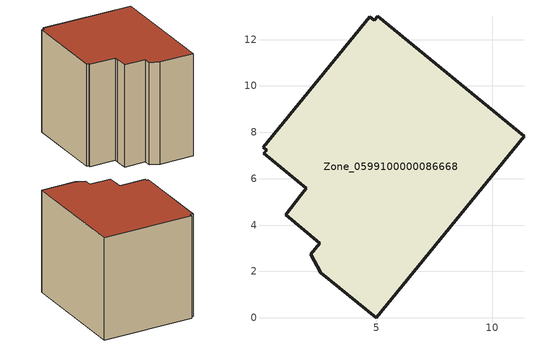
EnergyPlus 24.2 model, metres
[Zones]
Zone_0599100000086668
 floor ground (C_G): 4.71,12.99 4.92,12.83 5.06,13 11.37,7.83 4.99,0 2.6,1.95 2.18,2.73 2.56,3.21 1.1,4.44 1.74,5.28 1.98,5.58 0.15,7.08 0.27,7.22 0.12,7.35 z0
 wall outside (C_F): 0.15,7.08 1.98,5.58 1.74,5.28 1.1,4.44 2.56,3.21 2.18,2.73 2.6,1.95 4.99,0 11.37,7.83 5.06,13 4.92,12.83 4.71,12.99 0.12,7.35 0.27,7.22 0.15,7.08 z0:9.22
 roof outside (C_R): 4.92,12.83 4.71,12.99 0.12,7.35 0.27,7.22 0.15,7.08 1.98,5.58 1.74,5.28 1.1,4.44 2.56,3.21 2.18,2.73 2.6,1.95 4.99,0 11.37,7.83 5.06,13 z9.22
[BUILDING]
Pand.0599100000086668: North Axis=0; Terrain=City; Loads Convergence Tolerance Value=0.04; Temperature Convergence Tolerance Value=0.4; Solar Distribution=FullExterior; Maximum Number of Warmup Days=25; Minimum Number of Warmup Days=1
[Site:Location]
Rotterdam.The.Hague.AP_ZH_NLD Design_Conditions: Latitude=51.96; Longitude=4.45; Time Zone=1; Elevation=-4.5
[SITE:GROUNDTEMPERATURE:BUILDINGSURFACE]
18, 18, 18, 18, 18, 18, 18, 18, 18, 18, 18, 18
[MATERIAL] Thermal Absorptance=0.9; Solar Absorptance=0.7; Visible Absorptance=0.7
Name | Roughness | Thickness | Conductivity | Density | Specific Heat
G.TC.1946 | MediumSmooth | 0.15 | 1 | 540 | 1210
F.TC.1946 | Rough | 0.3 | 0.857143 | 1920 | 840
R.TC.1946 | MediumRough | 0.2 | 0.909091 | 1500 | 1000
[CONSTRUCTION]
C_G: G.TC.1946
C_F: F.TC.1946
C_R: R.TC.1946
[ZONE]
Zone_0599100000086668: Type=1; Multiplier=1; Ceiling Height=Autocalculate; Volume=Autocalculate; Floor Area=autocalculate; Part of Total Floor Area=Yes
[ZONEINFILTRATION:DESIGNFLOWRATE]
Infil_Zone_0599100000086668: Zone or ZoneList or Space or SpaceList=Zone_0599100000086668; Schedule=AlwaysOn; Design Flow Rate Calculation Method=Flow/Area; Flow Rate per Floor Area=0.003; Constant Term Coefficient=1; Temperature Term Coefficient=0; Velocity Term Coefficient=0; Velocity Squared Term Coefficient=0
[HVACTEMPLATE:ZONE:IDEALLOADSAIRSYSTEM]
Zone_0599100000086668: Maximum Heating Supply Air Temperature=50; Minimum Cooling Supply Air Temperature=13; Maximum Heating Supply Air Humidity Ratio=0.0156; Minimum Cooling Supply Air Humidity Ratio=0.0077; Heating Limit=NoLimit; Cooling Limit=NoLimit; Dehumidification Control Type=ConstantSensibleHeatRatio; Cooling Sensible Heat Ratio=0.7; Dehumidification Setpoint=60; Humidification Control Type=None; Humidification Setpoint=30; Outdoor Air Method=None; Outdoor Air Flow Rate per Person=0.00944; Outdoor Air Flow Rate per Zone Floor Area=0; Outdoor Air Flow Rate per Zone=0; Demand Controlled Ventilation Type=None; Outdoor Air Economizer Type=NoEconomizer; Heat Recovery Type=None; Sensible Heat Recovery Effectiveness=0.7; Latent Heat Recovery Effectiveness=0.65
[ZONECONTROL:THERMOSTAT]
ThermostatControl_Zone_0599100000086668: Zone or ZoneList=Zone_0599100000086668; Control Type Schedule=DualSetpointControlType; Control 1=Thermostat_Zone_0599100000086668; Temperature Difference Between Cutout And Setpoint=0
[THERMOSTATSETPOINT:DUALSETPOINT]
Thermostat_Zone_0599100000086668: Heating Setpoint Temperature Schedule=HeatingSetpoint_Zone_0599100000086668; Cooling Setpoint Temperature Schedule=CoolingSetpoint_Zone_0599100000086668
[SCHEDULE:COMPACT]
HeatingSetpoint_Zone_0599100000086668: Through: 12/31, For: AllDays, Until: 24:00, 21
CoolingSetpoint_Zone_0599100000086668: Through: 12/31, For: AllDays, Until: 24:00, 24
DualSetpointControlType: Through: 12/31, For: AllDays, Until: 24:00, 4
AlwaysOn: Through: 12/31, For: AllDays, Until: 24:00, 1
